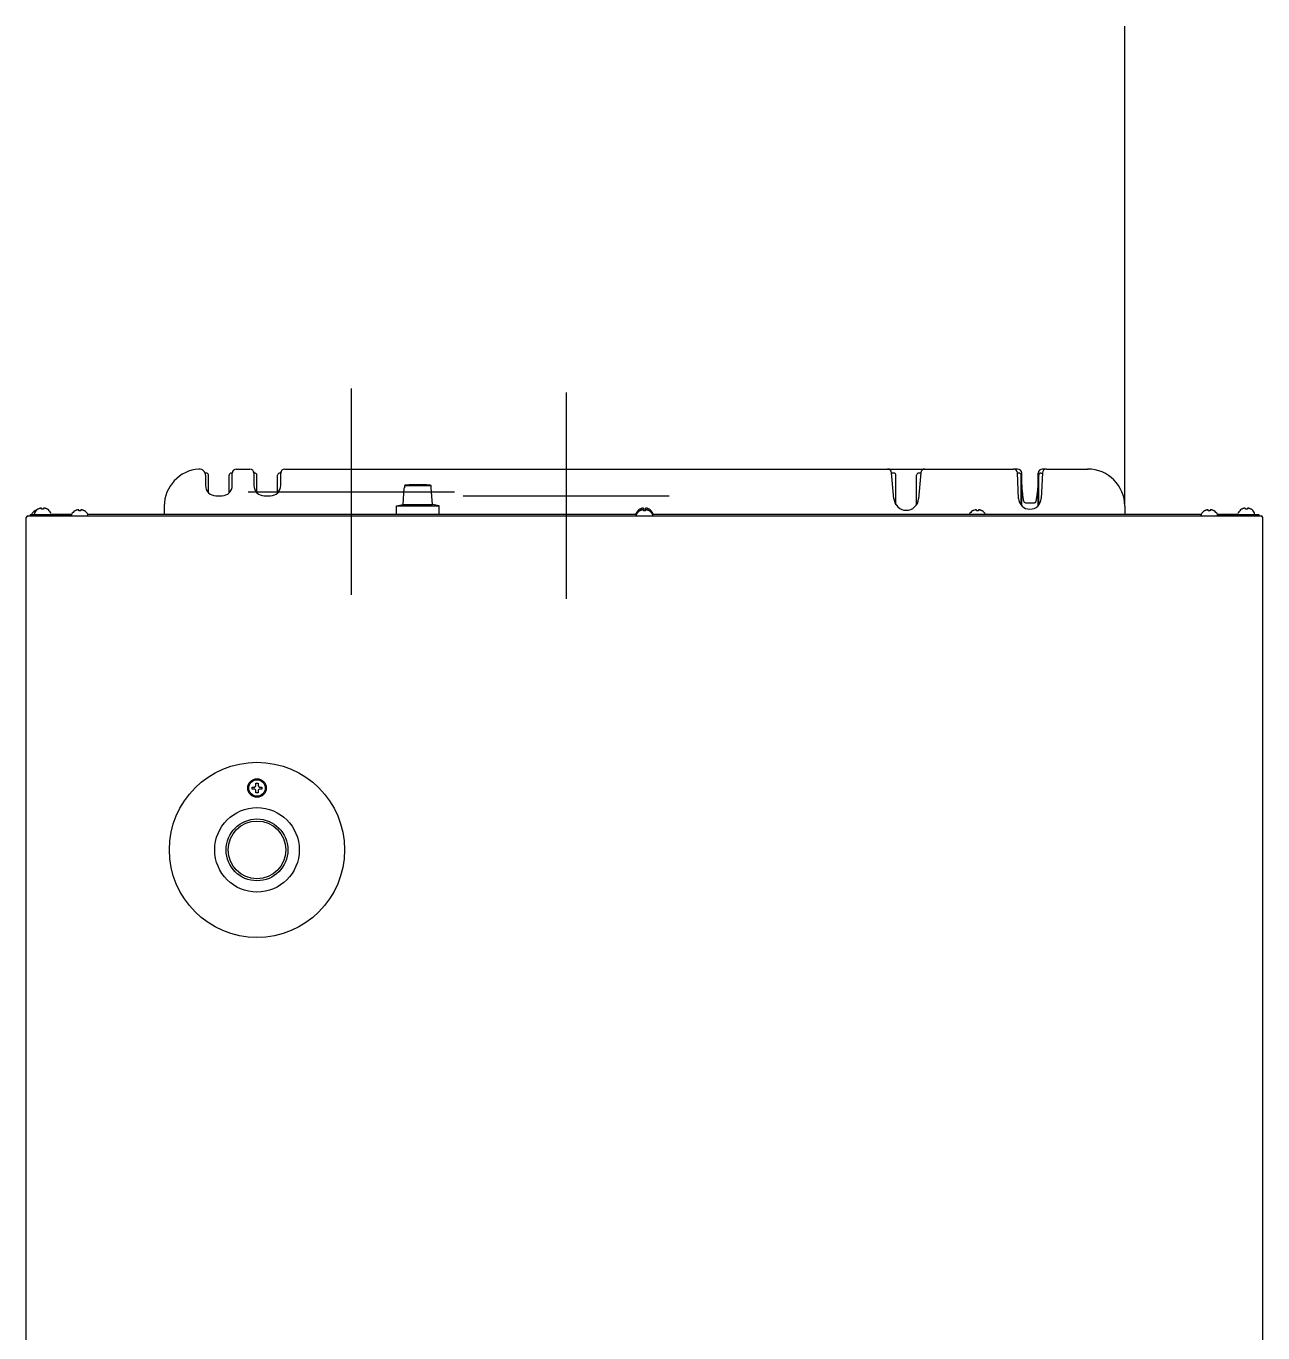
# Model space of a CAD drawing. Header units: millimetres. Extents: x -10733 to -5990, y 4258 to 7122.
# Drawn here: x -7986 to -7386, y 4892 to 5526 of the extents above; entities that cross this region are included whole.
import ezdxf

# ---------------------------------------------------------------- set-up
doc = ezdxf.new("R2010")
doc.units = ezdxf.units.MM
doc.header["$LTSCALE"] = 346.5
doc.layers.get('0').update_dxf_attribs({"linetype": 'CONTINUOUS'})
doc.layers.add('ASSI', color=7, linetype='CONTINUOUS')
doc.layers.add('GEOM', color=7, linetype='CONTINUOUS')

msp = doc.modelspace()

# ---------------------------------------------------------------- linework, layer by layer
msp.add_line((-7453.04, 5293.4), (-7453.04, 5526.29))
at = {"color": 4}
for p, q in [((-7828.29, 5350.4), (-7828.29, 5250.4)), ((-7878.29, 5300.4), (-7778.29, 5300.4))]:
    msp.add_line(p, q, dxfattribs=at)
at = {"color": 1}
for p, q in [((-7724.04, 5348.46), (-7724.04, 5248.46)), ((-7774.04, 5298.46), (-7674.04, 5298.46))]:
    msp.add_line(p, q, dxfattribs=at)
at = {"color": 7, "linetype": 'Continuous'}
for p, q in [((-7898.54, 5309.4), (-7899.22, 5309.4)), ((-7897.54, 5299.83), (-7897.54, 5308.4)), ((-7887.54, 5299.83), (-7887.54, 5308.4)), ((-7886.04, 5309.4), (-7886.54, 5309.4)), ((-7875.45, 5309.71), (-7875.65, 5310.04)), ((-7874.04, 5300.27), (-7874.04, 5308.4)), ((-7864.04, 5300.27), (-7864.04, 5308.4)), ((-7863.01, 5309.44), (-7863.21, 5309.38)), ((-7568.12, 5311.4), (-7549.96, 5311.4)), ((-7565.02, 5296.87), (-7566.13, 5309.57)), ((-7565.04, 5309.4), (-7566.11, 5309.4)), ((-7564.04, 5294.08), (-7564.04, 5308.4)), ((-7554.04, 5294.08), (-7554.04, 5308.4)), ((-7551.95, 5309.57), (-7553.06, 5296.87)), ((-7551.97, 5309.4), (-7553.04, 5309.4)), ((-7505.04, 5311.4), (-7507.04, 5311.4)), ((-7504.29, 5309.4), (-7505.07, 5309.4)), ((-7503.29, 5293.91), (-7503.29, 5308.4)), ((-7503.04, 5293.7), (-7503.04, 5309.4)), ((-7495.04, 5293.7), (-7495.04, 5309.4)), ((-7494.79, 5293.91), (-7494.79, 5308.4)), ((-7493.79, 5309.4), (-7493.01, 5309.4)), ((-7491.04, 5311.4), (-7493.04, 5311.4)), ((-7471.04, 5311.4), (-7470.78, 5311.4)), ((-7803.19, 5294.16), (-7802.62, 5302.29)), ((-7802.55, 5302.29), (-7802.62, 5302.29)), ((-7802.46, 5303.45), (-7802.55, 5302.29)), ((-7802.46, 5303.45), (-7789.62, 5303.45)), ((-7789.54, 5302.29), (-7789.62, 5303.45)), ((-7789.46, 5302.29), (-7789.54, 5302.29)), ((-7788.89, 5294.16), (-7789.46, 5302.29)), ((-7864.17, 5299.79), (-7864.32, 5299.61)), ((-7497.04, 5294.87), (-7501.04, 5294.87)), ((-7985.14, 5288.6), (-7386.94, 5288.6)), ((-7984.04, 5289.4), (-7984.04, 5288.6)), ((-7984.04, 5289.4), (-7964.04, 5289.4)), ((-7982.04, 5289.8), (-7982.04, 5290)), ((-7981.84, 5291.04), (-7981.84, 5291.08)), ((-7980.34, 5291.84), (-7980.34, 5291.88)), ((-7978.54, 5291.84), (-7978.54, 5292.39)), ((-7977.54, 5292.39), (-7977.54, 5291.84)), ((-7975.74, 5291.88), (-7975.74, 5291.84)), ((-7974.04, 5289.8), (-7974.04, 5290)), ((-7973.54, 5289.4), (-7973.54, 5288.6)), ((-7973.54, 5288.6), (-7973.54, 5289.4)), ((-7964.04, 5289.4), (-7973.54, 5289.4)), ((-7964.04, 5289), (-7964.04, 5289.2)), ((-7962.34, 5291.04), (-7962.34, 5291.08)), ((-7960.54, 5291.04), (-7960.54, 5291.59)), ((-7959.54, 5291.59), (-7959.54, 5291.04)), ((-7957.74, 5291.08), (-7957.74, 5291.04)), ((-7690.04, 5289.4), (-7956.04, 5289.4)), ((-7690.04, 5289.4), (-7956.04, 5289.4)), ((-7956.04, 5289), (-7956.04, 5289.2)), ((-7919.04, 5293.4), (-7919.04, 5289.4)), ((-7806.37, 5293.6), (-7803.19, 5294.16)), ((-7806.37, 5293.6), (-7785.71, 5293.6)), ((-7806.37, 5289.4), (-7806.37, 5293.6)), ((-7803.19, 5294.16), (-7788.89, 5294.16)), ((-7785.71, 5293.6), (-7788.89, 5294.16)), ((-7785.71, 5289.4), (-7785.71, 5293.6)), ((-7690.04, 5289.8), (-7690.04, 5290)), ((-7690.04, 5289), (-7690.04, 5289.2)), ((-7688.34, 5291.84), (-7688.34, 5291.88)), ((-7688.34, 5291.04), (-7688.34, 5291.08)), ((-7686.54, 5291.84), (-7686.54, 5292.39)), ((-7686.54, 5291.04), (-7686.54, 5291.59)), ((-7685.54, 5292.39), (-7685.54, 5291.84)), ((-7685.54, 5291.59), (-7685.54, 5291.04)), ((-7683.74, 5291.88), (-7683.74, 5291.84)), ((-7683.74, 5291.08), (-7683.74, 5291.04)), ((-7416.04, 5289.4), (-7682.04, 5289.4)), ((-7416.04, 5289.4), (-7682.04, 5289.4)), ((-7526.84, 5291.04), (-7526.84, 5291.08)), ((-7525.04, 5291.04), (-7525.04, 5291.59)), ((-7524.04, 5291.59), (-7524.04, 5291.04)), ((-7522.24, 5291.08), (-7522.24, 5291.04)), ((-7453.04, 5293.4), (-7453.04, 5289.4)), ((-7416.04, 5289), (-7416.04, 5289.2)), ((-7414.34, 5291.04), (-7414.34, 5291.08)), ((-7412.54, 5291.04), (-7412.54, 5291.59)), ((-7411.54, 5291.59), (-7411.54, 5291.04)), ((-7409.74, 5291.08), (-7409.74, 5291.04)), ((-7398.54, 5289.4), (-7408.04, 5289.4)), ((-7408.04, 5289.4), (-7388.04, 5289.4)), ((-7408.04, 5289), (-7408.04, 5289.2)), ((-7398.54, 5288.6), (-7398.54, 5289.4)), ((-7398.54, 5288.6), (-7398.54, 5289.4)), ((-7398.04, 5289.8), (-7398.04, 5290)), ((-7396.34, 5291.84), (-7396.34, 5291.88)), ((-7394.54, 5291.84), (-7394.54, 5292.39)), ((-7393.54, 5292.39), (-7393.54, 5291.84)), ((-7391.74, 5291.88), (-7391.74, 5291.84)), ((-7390.04, 5289.8), (-7390.04, 5290)), ((-7388.04, 5289.4), (-7388.04, 5288.6)), ((-7986.04, 4731.4), (-7986.04, 5287.8)), ((-7386.04, 4731.4), (-7386.04, 5287.8)), ((-7876.34, 5156.1), (-7876.34, 5157.1)), ((-7876.34, 5157.1), (-7875.04, 5157.1)), ((-7875.04, 5156.1), (-7876.34, 5156.1)), ((-7875.04, 5157.1), (-7874.54, 5157.6)), ((-7874.54, 5155.6), (-7875.04, 5156.1)), ((-7874.54, 5157.6), (-7874.54, 5158.9)), ((-7874.54, 5158.9), (-7873.54, 5158.9)), ((-7874.54, 5154.3), (-7874.54, 5155.6)), ((-7873.54, 5158.9), (-7873.54, 5157.6)), ((-7873.54, 5157.6), (-7873.04, 5157.1)), ((-7873.04, 5156.1), (-7873.54, 5155.6)), ((-7873.54, 5155.6), (-7873.54, 5154.3)), ((-7873.04, 5157.1), (-7871.74, 5157.1)), ((-7871.74, 5156.1), (-7873.04, 5156.1)), ((-7871.74, 5157.1), (-7871.74, 5156.1)), ((-7873.54, 5154.3), (-7874.54, 5154.3))]:
    msp.add_line(p, q, dxfattribs=at)
for points in [[(-7874.87, 5309.38), (-7875.12, 5309.46), (-7875.45, 5309.71)], [(-7862.44, 5310.03), (-7862.66, 5309.68), (-7863.01, 5309.44)], [(-7501.04, 5294.87), (-7501.1, 5294.87), (-7501.41, 5294.98), (-7501.64, 5295.2), (-7501.81, 5295.46), (-7501.93, 5295.72), (-7502.02, 5295.99), (-7502.1, 5296.35), (-7502.19, 5296.82), (-7502.28, 5297.34), (-7502.36, 5297.9), (-7502.43, 5298.48), (-7502.5, 5299.06), (-7502.57, 5299.65), (-7502.63, 5300.25), (-7502.68, 5300.85), (-7502.74, 5301.47), (-7502.79, 5302.12), (-7502.84, 5302.79), (-7502.89, 5303.47), (-7502.93, 5304.17), (-7502.97, 5304.88), (-7503, 5305.59), (-7503.02, 5306.29), (-7503.03, 5306.97), (-7503.04, 5307.62)], [(-7495.04, 5307.79), (-7495.04, 5307.41), (-7495.05, 5306.95), (-7495.06, 5306.46), (-7495.07, 5305.95), (-7495.09, 5305.43), (-7495.12, 5304.88), (-7495.14, 5304.33), (-7495.18, 5303.78), (-7495.21, 5303.23), (-7495.25, 5302.69), (-7495.3, 5302.17), (-7495.34, 5301.66), (-7495.38, 5301.17), (-7495.43, 5300.69), (-7495.48, 5300.25), (-7495.52, 5299.84), (-7495.57, 5299.45), (-7495.62, 5299.04), (-7495.67, 5298.61), (-7495.74, 5298.16), (-7495.8, 5297.7), (-7495.88, 5297.23), (-7495.95, 5296.8), (-7496.03, 5296.41), (-7496.1, 5296.06), (-7496.17, 5295.79), (-7496.24, 5295.59), (-7496.31, 5295.41), (-7496.42, 5295.22), (-7496.57, 5295.04), (-7496.8, 5294.91), (-7497.04, 5294.87)], [(-7873.67, 5299.49), (-7873.96, 5299.88), (-7874.04, 5300.27)], [(-7864.04, 5300.27), (-7864.05, 5300.15), (-7864.17, 5299.79)]]:
    msp.add_lwpolyline(points, dxfattribs=at)
for centre, radius, start, end in [((-7898.54, 5308.4), 1, 0, 90), ((-7886.54, 5308.4), 1, 90, 180), ((-7884.04, 5309.4), 2, 135.08064, 180), ((-7875.04, 5308.4), 1, 0, 80.25696), ((-7863.04, 5308.4), 1, 99.74284, 180), ((-7860.54, 5309.4), 2, 157.51416, 180), ((-7568.12, 5309.4), 2, 5, 90), ((-7565.04, 5308.4), 1, 0, 90), ((-7553.04, 5308.4), 1, 90, 180), ((-7549.96, 5309.4), 2, 90, 175), ((-7505.04, 5309.4), 2, 0, 90), ((-7504.29, 5308.4), 1, 0, 90), ((-7493.04, 5309.4), 2, 90, 180), ((-7493.79, 5308.4), 1, 90, 180), ((-7471.04, 5293.4), 18, 0, 90), ((-7470.78, 5309.4), 2, 89.05113, 92.33651), ((-7796.12, 5243.77), 60.01, 95.32429, 96.06495), ((-7796.04, 5242.77), 61.03, 84.68717, 95.31283), ((-7795.96, 5243.77), 60.01, 83.93505, 84.67571), ((-7559.04, 5297.4), 6, 185, 355), ((-7985.14, 5287.7), 0.9, 90, 173.66587), ((-7979.34, 5286.98), 4.8, 121.37271, 149.69882), ((-7981.64, 5290), 0.4, 149.69882, 180), ((-7981.64, 5289.8), 0.4, 180, 210), ((-7977.84, 5287.78), 4.8, 121.37271, 149.69882), ((-7979.35, 5286.99), 4.75, 118.9687, 121.53408), ((-7979.36, 5286.99), 4.75, 118.00738, 118.96837), ((-7979.36, 5287), 4.75, 116.68125, 118.00741), ((-7979.36, 5287), 4.74, 115.54022, 116.6812), ((-7979.36, 5287), 4.74, 114.57218, 115.5402), ((-7979.36, 5287.01), 4.73, 113.31747, 114.5722), ((-7979.37, 5287.01), 4.73, 112.54738, 113.31738), ((-7979.37, 5287.02), 4.72, 111.00254, 112.54756), ((-7979.37, 5287.03), 4.72, 110.5181, 111.00225), ((-7979.37, 5287.04), 4.7, 108.46559, 110.51874), ((-7979.38, 5287.05), 4.69, 107.44833, 108.46501), ((-7977.85, 5287.79), 4.75, 118.9687, 121.53408), ((-7977.86, 5287.79), 4.75, 118.00738, 118.96837), ((-7977.86, 5287.8), 4.75, 116.68125, 118.00741), ((-7977.86, 5287.8), 4.74, 115.54022, 116.6812), ((-7977.86, 5287.8), 4.74, 114.57218, 115.5402), ((-7977.86, 5287.81), 4.73, 113.31747, 114.5722), ((-7977.87, 5287.81), 4.73, 112.54738, 113.31738), ((-7977.87, 5287.82), 4.72, 111.00254, 112.54756), ((-7977.87, 5287.83), 4.72, 110.5181, 111.00225), ((-7977.87, 5287.84), 4.7, 108.46559, 110.51874), ((-7977.88, 5287.85), 4.68, 107.37727, 108.46505), ((-7977.89, 5287.87), 4.67, 106.39488, 107.37721), ((-7977.89, 5287.9), 4.64, 104.31758, 106.39637), ((-7978.79, 5290.4), 2.01, 95.2585, 97.27409), ((-7978.79, 5290.42), 1.98, 94.60089, 95.25577), ((-7978.79, 5290.44), 1.97, 93.21665, 94.6016), ((-7978.79, 5290.45), 1.96, 92.37651, 93.21588), ((-7978.79, 5290.45), 1.95, 91.15446, 92.37669), ((-7978.79, 5290.46), 1.95, 89.07411, 91.15407), ((-7978.79, 5290.46), 1.95, 88.00369, 89.07382), ((-7978.79, 5290.45), 1.96, 86.97715, 88.00366), ((-7978.79, 5290.44), 1.97, 85.71404, 86.97664), ((-7978.79, 5290.43), 1.98, 84.86273, 85.7144), ((-7978.8, 5290.4), 2.01, 82.72561, 84.85983), ((-7978.04, 5288.08), 3.8, 82.43512, 97.56488), ((-7977.29, 5290.4), 2.01, 95.14015, 97.27441), ((-7977.29, 5290.43), 1.98, 94.28564, 95.13722), ((-7977.29, 5290.44), 1.97, 93.0233, 94.28602), ((-7977.29, 5290.45), 1.96, 91.99641, 93.02279), ((-7977.29, 5290.46), 1.95, 90.92611, 91.99638), ((-7977.29, 5290.46), 1.95, 88.84587, 90.92582), ((-7977.29, 5290.45), 1.96, 87.62337, 88.84548), ((-7977.29, 5290.45), 1.96, 86.78408, 87.62353), ((-7977.29, 5290.44), 1.97, 85.39843, 86.78331), ((-7977.29, 5290.42), 1.98, 84.74422, 85.39913), ((-7977.3, 5290.4), 2.01, 82.72591, 84.7415), ((-7978.19, 5287.9), 4.64, 73.60363, 75.68242), ((-7978.2, 5287.87), 4.67, 72.62279, 73.60512), ((-7978.2, 5287.85), 4.68, 71.53495, 72.62273), ((-7978.21, 5287.84), 4.7, 69.48126, 71.53441), ((-7978.21, 5287.83), 4.72, 68.99775, 69.4819), ((-7978.21, 5287.82), 4.72, 67.45244, 68.99746), ((-7978.22, 5287.81), 4.73, 66.68262, 67.45262), ((-7978.22, 5287.81), 4.73, 65.4278, 66.68253), ((-7978.22, 5287.8), 4.74, 64.45979, 65.42782), ((-7978.22, 5287.8), 4.74, 63.3188, 64.45978), ((-7978.22, 5287.8), 4.75, 61.99259, 63.31875), ((-7978.23, 5287.79), 4.75, 61.03163, 61.99262), ((-7978.23, 5287.79), 4.75, 58.46592, 61.0313), ((-7978.24, 5287.78), 4.8, 30.30118, 58.62729), ((-7974.44, 5290), 0.4, 0, 30.30118), ((-7963.64, 5289.2), 0.4, 149.69882, 180), ((-7963.64, 5289), 0.4, 180, 270), ((-7959.84, 5286.98), 4.8, 121.37271, 149.69882), ((-7959.85, 5286.99), 4.75, 118.9687, 121.53408), ((-7959.86, 5286.99), 4.75, 118.00738, 118.96837), ((-7959.86, 5287), 4.75, 116.68125, 118.00741), ((-7959.86, 5287), 4.74, 115.54022, 116.6812), ((-7959.86, 5287), 4.74, 114.57218, 115.5402), ((-7959.86, 5287.01), 4.73, 113.31746, 114.5722), ((-7959.87, 5287.01), 4.73, 112.54738, 113.31738), ((-7959.87, 5287.02), 4.72, 111.00254, 112.54756), ((-7959.87, 5287.03), 4.72, 110.5181, 111.00225), ((-7959.87, 5287.04), 4.7, 108.46559, 110.51874), ((-7959.88, 5287.05), 4.68, 107.37727, 108.46505), ((-7959.89, 5287.07), 4.67, 106.39488, 107.37721), ((-7959.89, 5287.1), 4.64, 104.31758, 106.39637), ((-7960.79, 5289.6), 2.01, 95.2585, 97.27409), ((-7960.79, 5289.62), 1.98, 94.60089, 95.25577), ((-7960.79, 5289.64), 1.97, 93.21665, 94.6016), ((-7960.79, 5289.65), 1.96, 92.37651, 93.21588), ((-7960.79, 5289.65), 1.95, 91.15446, 92.37669), ((-7960.79, 5289.66), 1.95, 89.07411, 91.15407), ((-7960.79, 5289.66), 1.95, 88.00369, 89.07382), ((-7960.79, 5289.65), 1.96, 86.97715, 88.00366), ((-7960.79, 5289.64), 1.97, 85.71404, 86.97664), ((-7960.79, 5289.63), 1.98, 84.86273, 85.7144), ((-7960.8, 5289.6), 2.01, 82.72561, 84.85983), ((-7960.04, 5287.28), 3.8, 82.43512, 97.56488), ((-7959.29, 5289.6), 2.01, 95.14015, 97.27441), ((-7959.29, 5289.63), 1.98, 94.28564, 95.13722), ((-7959.29, 5289.64), 1.97, 93.0233, 94.28602), ((-7959.29, 5289.65), 1.96, 91.99641, 93.02279), ((-7959.29, 5289.66), 1.95, 90.92611, 91.99638), ((-7959.29, 5289.66), 1.95, 88.84587, 90.92582), ((-7959.29, 5289.65), 1.96, 87.62337, 88.84548), ((-7959.29, 5289.65), 1.96, 86.78408, 87.62353), ((-7959.29, 5289.64), 1.97, 85.39843, 86.78331), ((-7959.29, 5289.62), 1.98, 84.74422, 85.39913), ((-7959.3, 5289.6), 2.01, 82.72591, 84.7415), ((-7960.19, 5287.1), 4.64, 73.60363, 75.68242), ((-7960.2, 5287.07), 4.67, 72.62279, 73.60512), ((-7960.2, 5287.05), 4.68, 71.53495, 72.62273), ((-7960.21, 5287.04), 4.7, 69.48126, 71.53441), ((-7960.21, 5287.03), 4.72, 68.99775, 69.4819), ((-7960.21, 5287.02), 4.72, 67.45244, 68.99746), ((-7960.22, 5287.01), 4.73, 66.68262, 67.45262), ((-7960.22, 5287.01), 4.73, 65.4278, 66.68253), ((-7960.22, 5287), 4.74, 64.45979, 65.42782), ((-7960.22, 5287), 4.74, 63.3188, 64.45978), ((-7960.22, 5287), 4.75, 61.99259, 63.31875), ((-7960.23, 5286.99), 4.75, 61.03163, 61.99262), ((-7960.23, 5286.99), 4.75, 58.46592, 61.0313), ((-7960.24, 5286.98), 4.8, 30.30118, 58.62729), ((-7956.44, 5289), 0.4, 270, 0), ((-7956.44, 5289.2), 0.4, 0, 30.30118), ((-7689.64, 5290), 0.4, 149.69882, 180), ((-7689.64, 5289.2), 0.4, 149.69882, 180), ((-7689.64, 5289), 0.4, 180, 270), ((-7685.84, 5287.78), 4.8, 121.37271, 149.69882), ((-7685.84, 5286.98), 4.8, 121.37271, 149.69882), ((-7685.85, 5287.79), 4.75, 118.9687, 121.53408), ((-7685.85, 5286.99), 4.75, 118.9687, 121.53408), ((-7685.86, 5287.79), 4.75, 118.00738, 118.96837), ((-7685.86, 5286.99), 4.75, 118.00738, 118.96837), ((-7685.86, 5287.8), 4.75, 116.68125, 118.00741), ((-7685.86, 5287), 4.75, 116.68125, 118.00741), ((-7685.86, 5287.8), 4.74, 115.54022, 116.6812), ((-7685.86, 5287), 4.74, 115.54022, 116.6812), ((-7685.86, 5287.8), 4.74, 114.57218, 115.5402), ((-7685.86, 5287), 4.74, 114.57218, 115.5402), ((-7685.86, 5287.81), 4.73, 113.31747, 114.5722), ((-7685.86, 5287.01), 4.73, 113.31746, 114.5722), ((-7685.87, 5287.81), 4.73, 112.54738, 113.31738), ((-7685.87, 5287.01), 4.73, 112.54738, 113.31738), ((-7685.87, 5287.82), 4.72, 111.00254, 112.54756), ((-7685.87, 5287.02), 4.72, 111.00254, 112.54756), ((-7685.87, 5287.83), 4.72, 110.5181, 111.00225), ((-7685.87, 5287.03), 4.72, 110.5181, 111.00225), ((-7685.87, 5287.84), 4.7, 108.46559, 110.51874), ((-7685.87, 5287.04), 4.7, 108.46559, 110.51874), ((-7685.88, 5287.85), 4.68, 107.37727, 108.46505), ((-7685.88, 5287.05), 4.68, 107.37727, 108.46505), ((-7685.89, 5287.87), 4.67, 106.39488, 107.37721), ((-7685.89, 5287.07), 4.67, 106.39488, 107.37721), ((-7685.89, 5287.9), 4.64, 104.31758, 106.39637), ((-7685.89, 5287.1), 4.64, 104.31758, 106.39637), ((-7686.79, 5290.4), 2.01, 95.2585, 97.27409), ((-7686.79, 5289.6), 2.01, 95.2585, 97.27409), ((-7686.79, 5290.42), 1.98, 94.60089, 95.25577), ((-7686.79, 5289.62), 1.98, 94.60089, 95.25577), ((-7686.79, 5290.44), 1.97, 93.21665, 94.6016), ((-7686.79, 5289.64), 1.97, 93.21665, 94.6016), ((-7686.79, 5290.45), 1.96, 92.37651, 93.21588), ((-7686.79, 5289.65), 1.96, 92.37651, 93.21588), ((-7686.79, 5290.45), 1.95, 91.15446, 92.37669), ((-7686.79, 5289.65), 1.95, 91.15446, 92.37669), ((-7686.79, 5290.46), 1.95, 89.07411, 91.15407), ((-7686.79, 5289.66), 1.95, 89.07411, 91.15407), ((-7686.79, 5290.46), 1.95, 88.00369, 89.07382), ((-7686.79, 5289.66), 1.95, 88.00369, 89.07382), ((-7686.79, 5290.45), 1.96, 86.97715, 88.00366), ((-7686.79, 5289.65), 1.96, 86.97715, 88.00366), ((-7686.79, 5290.44), 1.97, 85.71404, 86.97664), ((-7686.79, 5289.64), 1.97, 85.71404, 86.97664), ((-7686.79, 5290.43), 1.98, 84.86273, 85.7144), ((-7686.79, 5289.63), 1.98, 84.86273, 85.7144), ((-7686.8, 5290.4), 2.01, 82.72561, 84.85983), ((-7686.8, 5289.6), 2.01, 82.72561, 84.85983), ((-7686.04, 5288.08), 3.8, 82.43512, 97.56488), ((-7686.04, 5287.28), 3.8, 82.43512, 97.56488), ((-7685.29, 5290.4), 2.01, 95.14015, 97.27441), ((-7685.29, 5289.6), 2.01, 95.14015, 97.27441), ((-7685.29, 5290.43), 1.98, 94.28564, 95.13722), ((-7685.29, 5289.63), 1.98, 94.28564, 95.13722), ((-7685.29, 5290.44), 1.97, 93.0233, 94.28602), ((-7685.29, 5289.64), 1.97, 93.0233, 94.28602), ((-7685.29, 5290.45), 1.96, 91.99641, 93.02279), ((-7685.29, 5289.65), 1.96, 91.99641, 93.02279), ((-7685.29, 5290.46), 1.95, 90.92611, 91.99638), ((-7685.29, 5289.66), 1.95, 90.92611, 91.99638), ((-7685.29, 5290.46), 1.95, 88.84587, 90.92582), ((-7685.29, 5289.66), 1.95, 88.84587, 90.92582), ((-7685.29, 5290.45), 1.96, 87.62337, 88.84548), ((-7685.29, 5289.65), 1.96, 87.62337, 88.84548), ((-7685.29, 5290.45), 1.96, 86.78408, 87.62353), ((-7685.29, 5289.65), 1.96, 86.78408, 87.62353), ((-7685.29, 5290.44), 1.97, 85.39843, 86.78331), ((-7685.29, 5289.64), 1.97, 85.39843, 86.78331), ((-7685.29, 5290.42), 1.98, 84.74422, 85.39913), ((-7685.29, 5289.62), 1.98, 84.74422, 85.39913), ((-7685.3, 5290.4), 2.01, 82.72591, 84.7415), ((-7685.3, 5289.6), 2.01, 82.72591, 84.7415), ((-7686.19, 5287.9), 4.64, 73.60363, 75.68242), ((-7686.19, 5287.1), 4.64, 73.60363, 75.68242), ((-7686.2, 5287.87), 4.67, 72.62279, 73.60512), ((-7686.2, 5287.07), 4.67, 72.62279, 73.60512), ((-7686.2, 5287.85), 4.68, 71.53495, 72.62273), ((-7686.2, 5287.05), 4.68, 71.53495, 72.62273), ((-7686.21, 5287.84), 4.7, 69.48126, 71.53441), ((-7686.21, 5287.04), 4.7, 69.48126, 71.53441), ((-7686.21, 5287.83), 4.72, 68.99775, 69.4819), ((-7686.21, 5287.03), 4.72, 68.99775, 69.4819), ((-7686.21, 5287.82), 4.72, 67.45244, 68.99746), ((-7686.21, 5287.02), 4.72, 67.45244, 68.99746), ((-7686.22, 5287.81), 4.73, 66.68262, 67.45262), ((-7686.22, 5287.01), 4.73, 66.68262, 67.45262), ((-7686.22, 5287.81), 4.73, 65.4278, 66.68253), ((-7686.22, 5287.01), 4.73, 65.4278, 66.68253), ((-7686.22, 5287.8), 4.74, 64.45979, 65.42782), ((-7686.22, 5287), 4.74, 64.45979, 65.42782), ((-7686.22, 5287.8), 4.74, 63.3188, 64.45978), ((-7686.22, 5287), 4.74, 63.3188, 64.45978), ((-7686.22, 5287.8), 4.75, 61.99259, 63.31875), ((-7686.22, 5287), 4.75, 61.99259, 63.31875), ((-7686.23, 5287.79), 4.75, 61.03163, 61.99262), ((-7686.23, 5286.99), 4.75, 61.03163, 61.99262), ((-7686.23, 5287.79), 4.75, 58.46592, 61.0313), ((-7686.23, 5286.99), 4.75, 58.46592, 61.0313), ((-7686.24, 5287.78), 4.8, 30.30118, 58.62729), ((-7686.24, 5286.98), 4.8, 30.30118, 58.62729), ((-7524.34, 5286.98), 4.8, 121.37271, 149.69882), ((-7524.35, 5286.99), 4.75, 118.9687, 121.53408), ((-7524.36, 5286.99), 4.75, 118.00738, 118.96837), ((-7524.36, 5287), 4.75, 116.68125, 118.00741), ((-7524.36, 5287), 4.74, 115.54022, 116.6812), ((-7524.36, 5287), 4.74, 114.57218, 115.5402), ((-7524.36, 5287.01), 4.73, 113.31747, 114.5722), ((-7524.37, 5287.01), 4.73, 112.54738, 113.31738), ((-7524.37, 5287.02), 4.72, 111.00254, 112.54756), ((-7524.37, 5287.03), 4.72, 110.5181, 111.00225), ((-7524.37, 5287.04), 4.7, 108.46559, 110.51874), ((-7524.38, 5287.05), 4.68, 107.37727, 108.46505), ((-7524.39, 5287.07), 4.67, 106.39488, 107.37721), ((-7524.39, 5287.1), 4.64, 104.31758, 106.39637), ((-7525.29, 5289.6), 2.01, 95.2585, 97.27409), ((-7525.29, 5289.62), 1.98, 94.60089, 95.25577), ((-7525.29, 5289.64), 1.97, 93.21665, 94.6016), ((-7525.29, 5289.65), 1.96, 92.37651, 93.21588), ((-7525.29, 5289.65), 1.95, 91.15446, 92.37669), ((-7525.29, 5289.66), 1.95, 89.07411, 91.15407), ((-7525.29, 5289.66), 1.95, 88.00369, 89.07382), ((-7525.29, 5289.65), 1.96, 86.97715, 88.00366), ((-7525.29, 5289.64), 1.97, 85.71404, 86.97664), ((-7525.29, 5289.63), 1.98, 84.86273, 85.7144), ((-7525.3, 5289.6), 2.01, 82.72561, 84.85983), ((-7524.54, 5287.28), 3.8, 82.43512, 97.56488), ((-7523.79, 5289.6), 2.01, 95.14015, 97.27441), ((-7523.79, 5289.63), 1.98, 94.28564, 95.13722), ((-7523.79, 5289.64), 1.97, 93.0233, 94.28602), ((-7523.79, 5289.65), 1.96, 91.99641, 93.02279), ((-7523.79, 5289.66), 1.95, 90.92611, 91.99638), ((-7523.79, 5289.66), 1.95, 88.84587, 90.92582), ((-7523.79, 5289.65), 1.96, 87.62337, 88.84548), ((-7523.79, 5289.65), 1.96, 86.78408, 87.62353), ((-7523.79, 5289.64), 1.97, 85.39843, 86.78331), ((-7523.79, 5289.62), 1.98, 84.74422, 85.39913), ((-7523.8, 5289.6), 2.01, 82.72591, 84.7415), ((-7524.69, 5287.1), 4.64, 73.60363, 75.68242), ((-7524.7, 5287.07), 4.67, 72.62279, 73.60512), ((-7524.7, 5287.05), 4.68, 71.53495, 72.62273), ((-7524.71, 5287.04), 4.7, 69.48126, 71.53441), ((-7524.71, 5287.03), 4.72, 68.99775, 69.4819), ((-7524.71, 5287.02), 4.72, 67.45244, 68.99746), ((-7524.72, 5287.01), 4.73, 66.68262, 67.45262), ((-7524.72, 5287.01), 4.73, 65.4278, 66.68253), ((-7524.72, 5287), 4.74, 64.45979, 65.42782), ((-7524.72, 5287), 4.74, 63.3188, 64.45978), ((-7524.72, 5287), 4.75, 61.99259, 63.31875), ((-7524.73, 5286.99), 4.75, 61.03163, 61.99262), ((-7524.73, 5286.99), 4.75, 58.46592, 61.0313), ((-7524.74, 5286.98), 4.8, 30.30118, 58.62729), ((-7415.64, 5289.2), 0.4, 149.69882, 180), ((-7415.64, 5289), 0.4, 180, 270), ((-7411.84, 5286.98), 4.8, 121.37271, 149.69882), ((-7411.85, 5286.99), 4.75, 118.9687, 121.53408), ((-7411.86, 5286.99), 4.75, 118.00738, 118.96837), ((-7411.86, 5287), 4.75, 116.68125, 118.00741), ((-7411.86, 5287), 4.74, 115.54022, 116.6812), ((-7411.86, 5287), 4.74, 114.57218, 115.5402), ((-7411.86, 5287.01), 4.73, 113.31746, 114.5722), ((-7411.87, 5287.01), 4.73, 112.54738, 113.31738), ((-7411.87, 5287.02), 4.72, 111.00254, 112.54756), ((-7411.87, 5287.03), 4.72, 110.5181, 111.00225), ((-7411.87, 5287.04), 4.7, 108.46559, 110.51874), ((-7411.88, 5287.05), 4.68, 107.37727, 108.46505), ((-7411.89, 5287.07), 4.67, 106.39488, 107.37721), ((-7411.89, 5287.1), 4.64, 104.31758, 106.39637), ((-7412.79, 5289.6), 2.01, 95.2585, 97.27409), ((-7412.79, 5289.62), 1.98, 94.60089, 95.25577), ((-7412.79, 5289.64), 1.97, 93.21665, 94.6016), ((-7412.79, 5289.65), 1.96, 92.37651, 93.21588), ((-7412.79, 5289.65), 1.95, 91.15446, 92.37669), ((-7412.79, 5289.66), 1.95, 89.07411, 91.15407), ((-7412.79, 5289.66), 1.95, 88.00369, 89.07382), ((-7412.79, 5289.65), 1.96, 86.97715, 88.00366), ((-7412.79, 5289.64), 1.97, 85.71404, 86.97664), ((-7412.79, 5289.63), 1.98, 84.86273, 85.7144), ((-7412.8, 5289.6), 2.01, 82.72561, 84.85983), ((-7412.04, 5287.28), 3.8, 82.43512, 97.56488), ((-7411.29, 5289.6), 2.01, 95.14015, 97.27441), ((-7411.29, 5289.63), 1.98, 94.28564, 95.13722), ((-7411.29, 5289.64), 1.97, 93.0233, 94.28602), ((-7411.29, 5289.65), 1.96, 91.99641, 93.02279), ((-7411.29, 5289.66), 1.95, 90.92611, 91.99638), ((-7411.29, 5289.66), 1.95, 88.84587, 90.92582), ((-7411.29, 5289.65), 1.96, 87.62337, 88.84548), ((-7411.29, 5289.65), 1.96, 86.78408, 87.62353), ((-7411.29, 5289.64), 1.97, 85.39843, 86.78331), ((-7411.29, 5289.62), 1.98, 84.74422, 85.39913), ((-7411.3, 5289.6), 2.01, 82.72591, 84.7415), ((-7412.19, 5287.1), 4.64, 73.60363, 75.68242), ((-7412.2, 5287.07), 4.67, 72.62279, 73.60512), ((-7412.2, 5287.05), 4.68, 71.53495, 72.62273), ((-7412.21, 5287.04), 4.7, 69.48126, 71.53441), ((-7412.21, 5287.03), 4.72, 68.99775, 69.4819), ((-7412.21, 5287.02), 4.72, 67.45244, 68.99746), ((-7412.22, 5287.01), 4.73, 66.68262, 67.45262), ((-7412.22, 5287.01), 4.73, 65.4278, 66.68253), ((-7412.22, 5287), 4.74, 64.45979, 65.42782), ((-7412.22, 5287), 4.74, 63.3188, 64.45978), ((-7412.22, 5287), 4.75, 61.99259, 63.31875), ((-7412.23, 5286.99), 4.75, 61.03163, 61.99262), ((-7412.23, 5286.99), 4.75, 58.46592, 61.0313), ((-7412.24, 5286.98), 4.8, 30.30118, 58.62729), ((-7408.44, 5289), 0.4, 270, 0), ((-7408.44, 5289.2), 0.4, 0, 30.30118), ((-7397.64, 5290), 0.4, 149.69882, 180), ((-7393.84, 5287.78), 4.8, 121.37271, 149.69882), ((-7393.85, 5287.79), 4.75, 118.9687, 121.53408), ((-7393.86, 5287.79), 4.75, 118.00738, 118.96837), ((-7393.86, 5287.8), 4.75, 116.68125, 118.00741), ((-7393.86, 5287.8), 4.74, 115.54022, 116.6812), ((-7393.86, 5287.8), 4.74, 114.57218, 115.5402), ((-7393.86, 5287.81), 4.73, 113.31747, 114.5722), ((-7393.87, 5287.81), 4.73, 112.54738, 113.31738), ((-7393.87, 5287.82), 4.72, 111.00254, 112.54756), ((-7393.87, 5287.83), 4.72, 110.5181, 111.00225), ((-7393.87, 5287.84), 4.7, 108.46559, 110.51874), ((-7393.88, 5287.85), 4.68, 107.37727, 108.46505), ((-7393.89, 5287.87), 4.67, 106.39488, 107.37721), ((-7393.89, 5287.9), 4.64, 104.31758, 106.39637), ((-7394.79, 5290.4), 2.01, 95.2585, 97.27409), ((-7394.79, 5290.42), 1.98, 94.60089, 95.25577), ((-7394.79, 5290.44), 1.97, 93.21665, 94.6016), ((-7394.79, 5290.45), 1.96, 92.37651, 93.21588), ((-7394.79, 5290.45), 1.95, 91.15446, 92.37669), ((-7394.79, 5290.46), 1.95, 89.07411, 91.15407), ((-7394.79, 5290.46), 1.95, 88.00369, 89.07382), ((-7394.79, 5290.45), 1.96, 86.97715, 88.00366), ((-7394.79, 5290.44), 1.97, 85.71404, 86.97664), ((-7394.79, 5290.43), 1.98, 84.86273, 85.7144), ((-7394.8, 5290.4), 2.01, 82.72561, 84.85983), ((-7394.04, 5288.08), 3.8, 82.43512, 97.56488), ((-7393.29, 5290.4), 2.01, 95.14015, 97.27441), ((-7393.29, 5290.43), 1.98, 94.28564, 95.13722), ((-7393.29, 5290.44), 1.97, 93.0233, 94.28602), ((-7393.29, 5290.45), 1.96, 91.99641, 93.02279), ((-7393.29, 5290.46), 1.95, 90.92611, 91.99638), ((-7393.29, 5290.46), 1.95, 88.84587, 90.92582), ((-7393.29, 5290.45), 1.96, 87.62337, 88.84548), ((-7393.29, 5290.45), 1.96, 86.78408, 87.62353), ((-7393.29, 5290.44), 1.97, 85.39843, 86.78331), ((-7393.29, 5290.42), 1.98, 84.74422, 85.39913), ((-7393.3, 5290.4), 2.01, 82.72591, 84.7415), ((-7394.19, 5287.9), 4.64, 73.60363, 75.68242), ((-7394.2, 5287.87), 4.67, 72.62279, 73.60512), ((-7394.2, 5287.85), 4.68, 71.53495, 72.62273), ((-7394.21, 5287.84), 4.7, 69.48126, 71.53441), ((-7394.21, 5287.83), 4.72, 68.99775, 69.4819), ((-7394.21, 5287.82), 4.72, 67.45244, 68.99746), ((-7394.22, 5287.81), 4.73, 66.68262, 67.45262), ((-7394.22, 5287.81), 4.73, 65.4278, 66.68253), ((-7394.22, 5287.8), 4.74, 64.45979, 65.42782), ((-7394.22, 5287.8), 4.74, 63.3188, 64.45978), ((-7394.22, 5287.8), 4.75, 61.99259, 63.31875), ((-7394.23, 5287.79), 4.75, 61.03163, 61.99262), ((-7394.23, 5287.79), 4.75, 58.46592, 61.0313), ((-7394.24, 5287.78), 4.8, 30.30118, 58.62729), ((-7390.44, 5290), 0.4, 0, 30.30118), ((-7390.44, 5289.8), 0.4, 330, 0), ((-7386.94, 5287.7), 0.9, 6.33413, 90)]:
    msp.add_arc(centre, radius, start, end, dxfattribs=at)
at = {"layer": 'ASSI', "color": 7, "linetype": 'Continuous'}
for p, q in [((-7682.04, 5289.8), (-7682.04, 5290)), ((-7682.04, 5289), (-7682.04, 5289.2))]:
    msp.add_line(p, q, dxfattribs=at)
for centre, radius in [((-7874.04, 5156.6), 4), ((-7874.04, 5126.6), 20.5), ((-7874.04, 5126.6), 15), ((-7874.04, 5126.6), 14)]:
    msp.add_circle(centre, radius, dxfattribs=at)
for centre, start, end in [((-7682.44, 5289), 270, 0), ((-7682.44, 5290), 0, 30.30118), ((-7682.44, 5289.2), 0, 30.30118)]:
    msp.add_arc(centre, 0.4, start, end, dxfattribs=at)
at = {"layer": 'GEOM', "color": 7, "linetype": 'Continuous'}
for p, q in [((-7899.04, 5308.36), (-7899.04, 5303.4)), ((-7886.04, 5303.4), (-7886.04, 5309.4)), ((-7884.04, 5311.4), (-7877.54, 5311.4)), ((-7875.54, 5309.4), (-7875.54, 5303.4)), ((-7862.54, 5303.4), (-7862.54, 5309.4)), ((-7860.54, 5311.4), (-7568.12, 5311.4)), ((-7549.96, 5311.4), (-7507.07, 5311.4)), ((-7504.54, 5297.16), (-7505.07, 5309.48)), ((-7493.01, 5309.48), (-7493.55, 5297.16)), ((-7491.01, 5311.4), (-7471.04, 5311.4)), ((-7894.04, 5298.4), (-7891.04, 5298.4)), ((-7870.54, 5298.4), (-7867.54, 5298.4))]:
    msp.add_line(p, q, dxfattribs=at)
for centre, radius in [((-7874.04, 5126.6), 42.5), ((-7874.04, 5156.6), 4.5)]:
    msp.add_circle(centre, radius, dxfattribs=at)
for centre, radius, start, end in [((-7901.04, 5293.4), 18, 93.82255, 180), ((-7902.04, 5308.36), 3, 0, 93.82255), ((-7884.04, 5309.4), 2, 90, 180), ((-7877.54, 5309.4), 2, 0, 90), ((-7860.54, 5309.4), 2, 90, 180), ((-7507.07, 5309.4), 2, 2.5, 90), ((-7491.01, 5309.4), 2, 90, 177.5), ((-7894.04, 5303.4), 5, 180, 270), ((-7891.04, 5303.4), 5, 270, 0), ((-7870.54, 5303.4), 5, 180, 270), ((-7867.54, 5303.4), 5, 270, 0), ((-7499.04, 5297.4), 5.5, 182.5, 357.5)]:
    msp.add_arc(centre, radius, start, end, dxfattribs=at)

doc.saveas('drawing.dxf')
